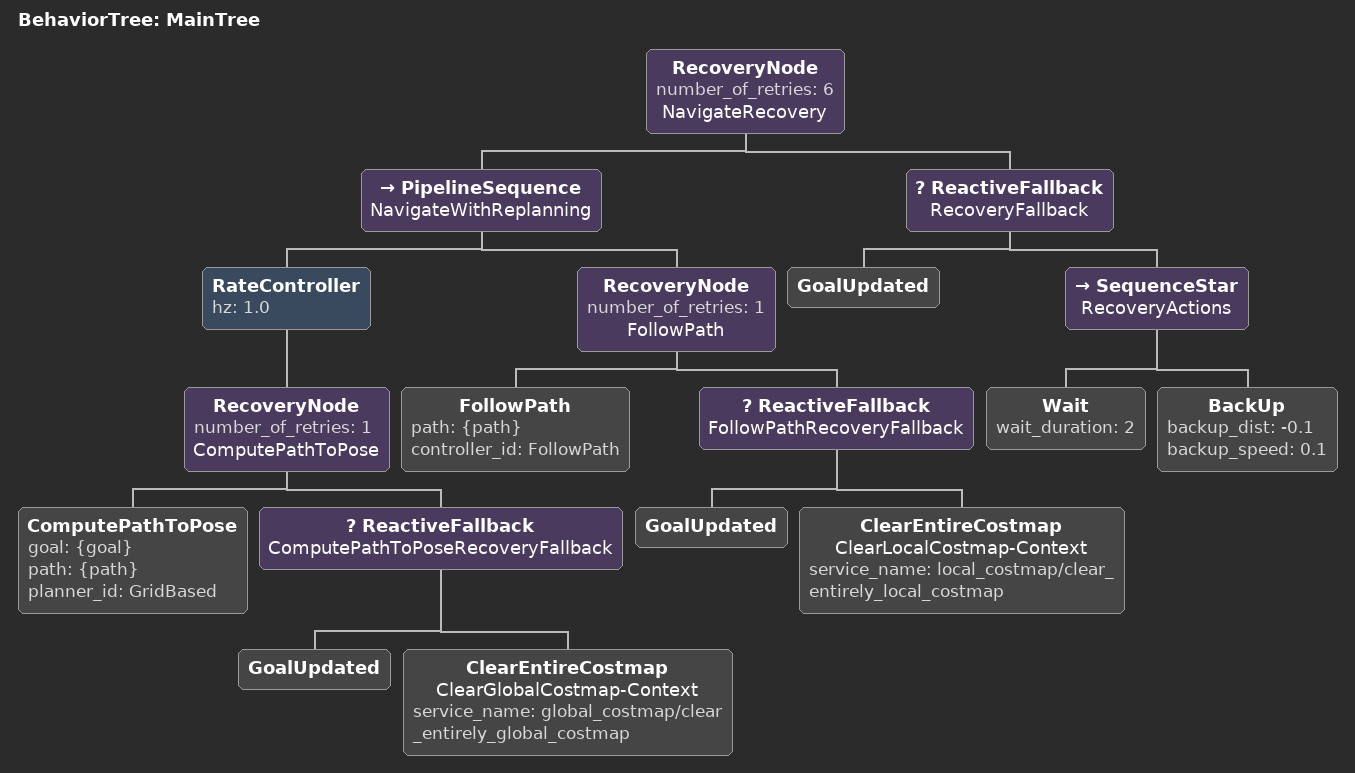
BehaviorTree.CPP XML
<!--
  This Behavior Tree replans the global path periodically at 1 Hz and it also has
  recovery actions.
-->
<root main_tree_to_execute="MainTree">
  <BehaviorTree ID="MainTree">
    <RecoveryNode number_of_retries="6" name="NavigateRecovery">
      <PipelineSequence name="NavigateWithReplanning">
        <RateController hz="1.0">
          <RecoveryNode number_of_retries="1" name="ComputePathToPose">
            <ComputePathToPose goal="{goal}" path="{path}" planner_id="GridBased"/>
            <ReactiveFallback name="ComputePathToPoseRecoveryFallback">
              <GoalUpdated/>
              <ClearEntireCostmap name="ClearGlobalCostmap-Context" service_name="global_costmap/clear_entirely_global_costmap"/>
            </ReactiveFallback>
          </RecoveryNode>
        </RateController>
        <RecoveryNode number_of_retries="1" name="FollowPath">
          <FollowPath path="{path}" controller_id="FollowPath"/>
          <ReactiveFallback name="FollowPathRecoveryFallback">
            <GoalUpdated/>
            <ClearEntireCostmap name="ClearLocalCostmap-Context" service_name="local_costmap/clear_entirely_local_costmap"/>
          </ReactiveFallback>
        </RecoveryNode>
        <!-- To do: Monitor Battery Voltage -->
      </PipelineSequence>
      <ReactiveFallback name="RecoveryFallback">
        <GoalUpdated/>
        <SequenceStar name="RecoveryActions">
          <Wait wait_duration="2"/>
          <BackUp backup_dist="-0.1" backup_speed="0.1"/>
        </SequenceStar>
      </ReactiveFallback>
    </RecoveryNode>
  </BehaviorTree>
</root>
